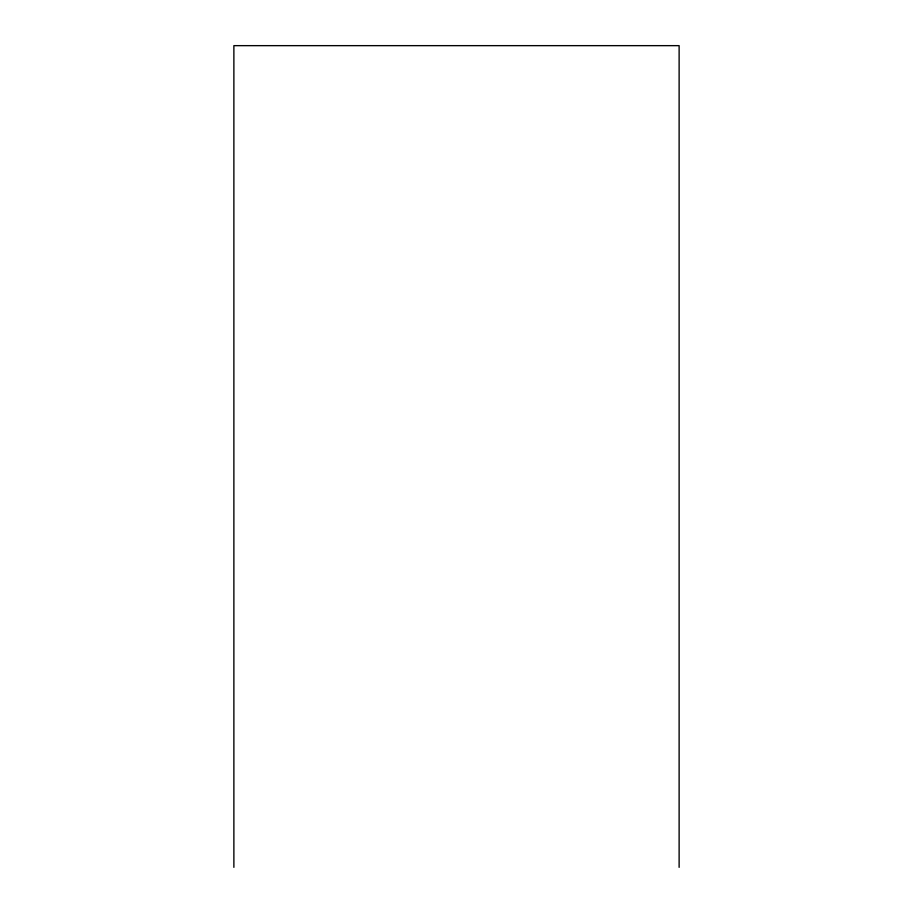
<?xml version="1.0" encoding="UTF-8"?>
<svg xmlns="http://www.w3.org/2000/svg" width="913" height="913" viewBox="0 0 913 913"><rect width="100%" height="100%" fill="white"/><g stroke="black" fill="none" stroke-linecap="round" stroke-linejoin="round"><path stroke-width="1.37" d="M679.124 867.35L679.124 45.65L233.876 45.65L233.876 867.35"/></g></svg>
